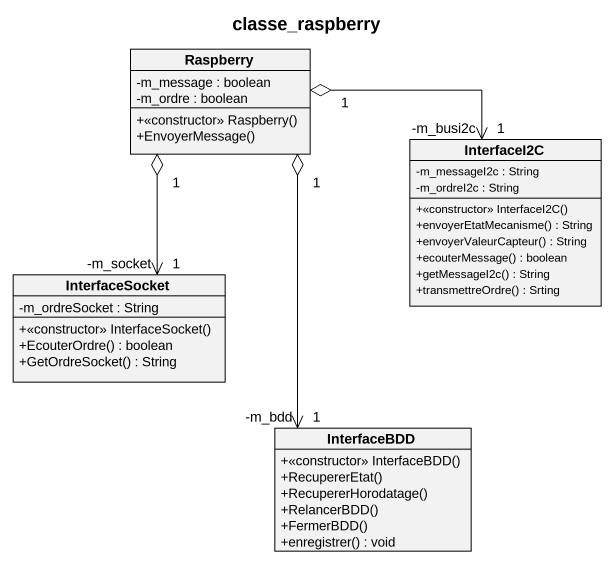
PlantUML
@startuml
title classe_raspberry
hide circle
hide empty members
skinparam classAttributeIconSize 0
class Raspberry {
  -m_message : boolean
  -m_ordre : boolean
  +<<constructor>> Raspberry()
  +EnvoyerMessage()
}
class InterfaceI2C {
  -m_messageI2c : String
  -m_ordreI2c : String
  +<<constructor>> InterfaceI2C()
  +envoyerEtatMecanisme() : String
  +envoyerValeurCapteur() : String
  +ecouterMessage() : boolean
  +getMessageI2c() : String
  +transmettreOrdre() : Srting
}
class InterfaceSocket {
  -m_ordreSocket : String
  +<<constructor>> InterfaceSocket()
  +EcouterOrdre() : boolean
  +GetOrdreSocket() : String
}
class InterfaceBDD {
  +<<constructor>> InterfaceBDD()
  +RecupererEtat()
  +RecupererHorodatage()
  +RelancerBDD()
  +FermerBDD()
  +enregistrer() : void
}
Raspberry "1" o-right-> "-m_busi2c\n1" InterfaceI2C
Raspberry "1" o--> "-m_socket\n1" InterfaceSocket
Raspberry "1" o--> "-m_bdd\n1" InterfaceBDD
@enduml
